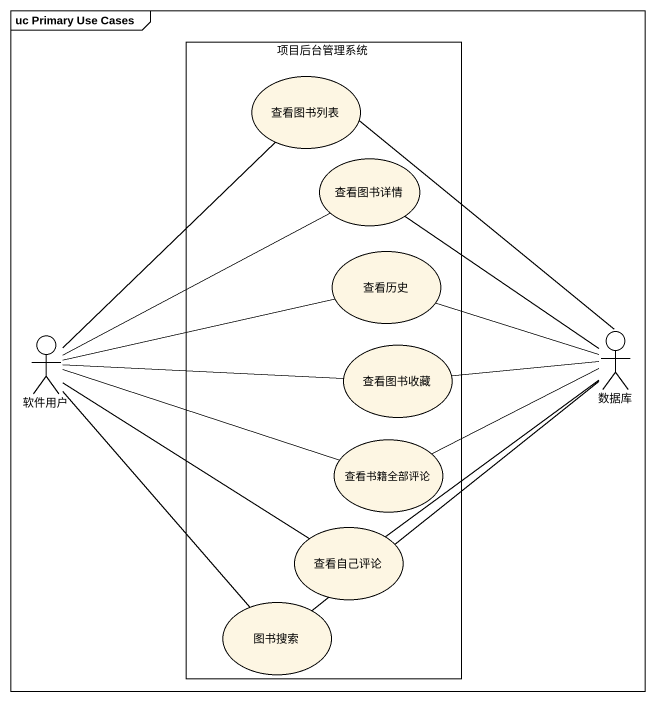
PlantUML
@startuml
mainframe uc Primary Use Cases
rectangle 项目后台管理系统 {
  usecase 查看图书列表
  usecase 查看图书详情
  usecase 查看历史
  usecase 查看图书收藏
  usecase 查看书籍全部评论
  usecase 查看自己评论
  usecase 图书搜索
}
actor 软件用户
actor 数据库
查看图书列表 -- 数据库
查看图书详情 -- 数据库
查看历史 -right- 数据库
软件用户 -up- 查看图书列表
软件用户 -up- 查看图书详情
软件用户 -right- 查看历史
软件用户 -right- 查看图书收藏
软件用户 -right- 查看书籍全部评论
软件用户 -right- 查看自己评论
软件用户 -- 图书搜索
查看图书收藏 -right- 数据库
查看书籍全部评论 -right- 数据库
查看自己评论 -up- 数据库
图书搜索 -up- 数据库
@enduml
